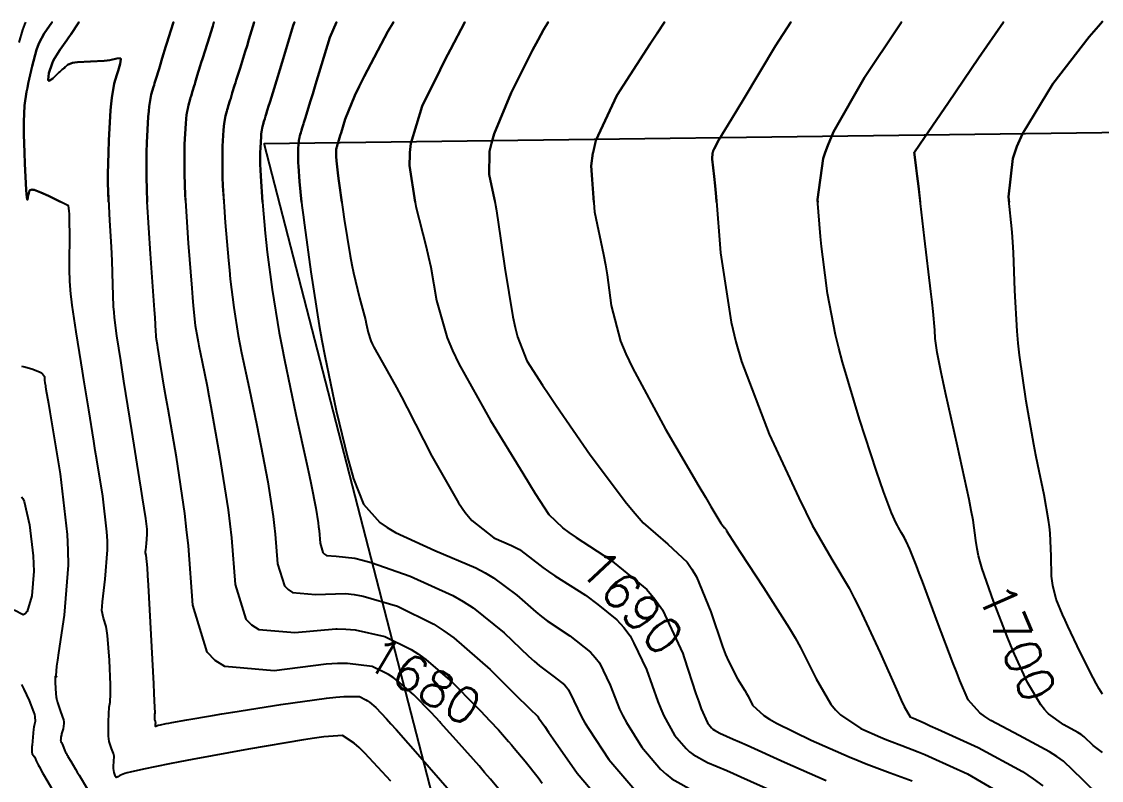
# Model space of a CAD drawing. Header units: metres. Extents: x 837476 to 838477, y 1189012 to 1191014.
# Drawn here: x 837884.8 to 837999.9, y 1190933.1 to 1191013.9 of the extents above; entities that cross this region are included whole.
import ezdxf

# ---------------------------------------------------------------- set-up
doc = ezdxf.new("R2010")
doc.units = ezdxf.units.M
doc.header["$LTSCALE"] = 0.3
for name, color, linetype in [('CORREDORVIA', 94, 'Continuous'), ('COTAS 10', 1, 'Continuous'), ('COTAS INT', 252, 'Continuous')]:
    doc.layers.add(name, color=color, linetype=linetype)
doc.styles.get("Standard").update_dxf_attribs({"font": 'simplex.shx'})

msp = doc.modelspace()

# ---------------------------------------------------------------- linework, layer by layer
at = {"layer": 'CORREDORVIA'}
msp.add_lwpolyline([(837910.676, 1191000.965), (838246.889, 1191005.3), (838347.391, 1190870.925), (838423.516, 1190628.699), (838450.215, 1190473.685), (838321.32, 1190375.615), (838242.09, 1190297.633), (838236.889, 1190068.622), (838166.593, 1189160.17), (837860.483, 1189307.124), (837593.191, 1189234.399), (837744.487, 1189686.609), (837700.859, 1189887.9), (837671.347, 1190075.087), (837676.273, 1190181.696), (837885.383, 1190229.429), (837983.184, 1190344.12), (837817.554, 1190502.187), (837798.033, 1190660.17), (837963.574, 1190795.982)], close=True, dxfattribs=at)
at = {"layer": 'COTAS 10'}
for points in [[(837902.317, 1190994.695), (837902.273, 1190995.403), (837902.223, 1190996.591), (837902.189, 1190997.687), (837902.197, 1191000), (837902.2, 1191000.879), (837902.331, 1191003.095), (837902.373, 1191003.576), (837902.417, 1191004), (837902.599, 1191005.052), (837902.788, 1191005.693), (837902.838, 1191005.857), (837902.887, 1191006.017), (837903.053, 1191006.545), (837903.226, 1191007.099), (837903.28, 1191007.275), (837903.335, 1191007.459), (837903.556, 1191008.204), (837903.863, 1191009.221), (837903.973, 1191009.578), (837904.094, 1191009.967), (837904.624, 1191011.642), (837905.2, 1191013.466), (837905.327, 1191013.872), (837905.2, 1191013.466), (837904.624, 1191011.642), (837904.094, 1191009.967), (837903.973, 1191009.578), (837903.863, 1191009.221), (837903.556, 1191008.204), (837903.335, 1191007.459), (837903.28, 1191007.275), (837903.226, 1191007.099), (837903.053, 1191006.545), (837902.887, 1191006.017), (837902.838, 1191005.857), (837902.788, 1191005.693), (837902.599, 1191005.052), (837902.417, 1191004), (837902.373, 1191003.576), (837902.331, 1191003.095), (837902.2, 1191000.879), (837902.197, 1191000), (837902.189, 1190997.687), (837902.223, 1190996.591), (837902.273, 1190995.403), (837902.586, 1190990.345), (837902.956, 1190985.555), (837903.042, 1190984.536), (837903.12, 1190983.65), (837903.341, 1190981.56), (837903.559, 1190980.226), (837903.634, 1190979.818), (837903.717, 1190979.392), (837904.071, 1190977.711), (837904.598, 1190975.087), (837904.789, 1190974.066), (837905, 1190972.918), (837905.928, 1190967.711), (837906.826, 1190961.927), (837907.018, 1190960.416), (837907.187, 1190958.944), (837907.592, 1190953.954), (837908.718, 1190950.29), (837909.34, 1190949.654), (837910.097, 1190949.182), (837913.954, 1190948.847), (837918.306, 1190949.233), (837918.444, 1190949.231), (837919.376, 1190949.216), (837920.388, 1190949.145), (837923.552, 1190948.445), (837926.34, 1190947.055), (837927.114, 1190946.551), (837927.89, 1190945.994), (837930.698, 1190943.552), (837933.168, 1190941.083), (837933.73, 1190940.509), (837934.238, 1190939.984), (837934.733, 1190939.453), (837935.633, 1190938.486), (837936.708, 1190937.253), (837937.016, 1190936.894), (837937.327, 1190936.529), (837938.486, 1190935.147), (837939.857, 1190933.394), (837940.302, 1190932.794)], [(837926.762, 1190994.695), (837926.155, 1190998.625), (837926.184, 1190999.794), (837926.206, 1191000), (837926.307, 1191000.944), (837927.531, 1191004.937), (837929.427, 1191008.823), (837929.974, 1191009.906), (837930.529, 1191010.992), (837932.052, 1191013.872), (837930.529, 1191010.992), (837929.974, 1191009.906), (837929.427, 1191008.823), (837927.531, 1191004.937), (837926.307, 1191000.944), (837926.206, 1191000), (837926.184, 1190999.794), (837926.155, 1190998.625), (837926.833, 1190994.239), (837927.955, 1190989.961), (837928.207, 1190988.859), (837928.433, 1190987.793), (837929.036, 1190984.239), (837930.185, 1190980.256), (837930.755, 1190978.918), (837931.434, 1190977.479), (837934.797, 1190971.433), (837938.227, 1190965.818), (837938.948, 1190964.65), (837939.571, 1190963.649), (837940.996, 1190961.433), (837942.465, 1190960.027), (837942.482, 1190960.009), (837943.143, 1190959.508), (837943.913, 1190958.961), (837947.595, 1190956.6), (837951.444, 1190953.446), (837952.319, 1190952.4), (837953.111, 1190951.278), (837955.281, 1190946.6), (837955.432, 1190946.14), (837956.675, 1190942.324), (837956.977, 1190941.455), (837957.243, 1190940.723), (837957.902, 1190939.22), (837958.361, 1190938.681), (837958.501, 1190938.557), (837958.647, 1190938.445), (837959.22, 1190938.128), (837960.651, 1190937.505), (837961.337, 1190937.199), (837962.148, 1190936.834), (837966.126, 1190935.035), (837970.579, 1190933.09)], [(838000, 1190936.069), (837999.012, 1190936.829), (837998.061, 1190937.734), (837997.735, 1190937.973), (837997.381, 1190938.207), (837995.877, 1190939.012), (837994.26, 1190940.176), (837994.136, 1190940.311), (837993.836, 1190940.636), (837993.421, 1190941.156), (837992.005, 1190943.533), (837990.628, 1190946.543), (837990.237, 1190947.463), (837989.842, 1190948.421), (837988.38, 1190952.191), (837987.186, 1190955.625), (837986.96, 1190956.371), (837986.779, 1190957.027), (837986.652, 1190957.774), (837986.5, 1190958.658), (837986.211, 1190960.838), (837986.024, 1190961.84), (837985.79, 1190963.015), (837984.558, 1190968.701), (837983.289, 1190974.381), (837983.032, 1190975.552), (837982.816, 1190976.549), (837982.376, 1190978.701), (837982.234, 1190979.681), (837982.205, 1190979.94), (837982.181, 1190980.192), (837982.135, 1190981.057), (837981.96, 1190983.064), (837981.855, 1190984.037), (837981.726, 1190985.19), (837981.057, 1190990.861), (837980.387, 1190996.396), (837980.258, 1190997.464), (837980.153, 1190998.33), (837979.975, 1190999.779), (837979.959, 1190999.891), (837979.956, 1190999.914), (837979.953, 1190999.933), (837979.948, 1190999.975), (837979.952, 1190999.997), (837979.953, 1191000), (837979.954, 1191000.004), (837979.957, 1191000.011), (837979.973, 1191000.04), (837981.032, 1191001.592), (837983.591, 1191005.344), (837986.793, 1191010.04), (837989.44, 1191013.872), (837986.793, 1191010.04), (837983.591, 1191005.344), (837981.032, 1191001.592), (837979.973, 1191000.04), (837979.957, 1191000.011), (837979.954, 1191000.004), (837979.953, 1191000), (837979.952, 1190999.997), (837979.948, 1190999.975), (837979.953, 1190999.933), (837979.956, 1190999.914), (837979.959, 1190999.891), (837979.975, 1190999.779), (837980.153, 1190998.33), (837980.258, 1190997.464), (837980.387, 1190996.396), (837980.593, 1190994.695)], [(837884.813, 1190963.308), (837884.959, 1190963.139), (837885.108, 1190962.812), (837885.673, 1190960.318), (837886.071, 1190957.017), (837886.114, 1190956.181), (837886.128, 1190955.379), (837885.938, 1190952.767), (837885.417, 1190951.077), (837885.223, 1190950.857), (837885.007, 1190950.745), (837884.045, 1190951.233)], [(837884.814, 1190943.298), (837884.943, 1190943.084), (837885.08, 1190942.832), (837885.642, 1190941.617), (837886.113, 1190940.386), (837886.193, 1190940.126), (837886.251, 1190939.9), (837886.275, 1190939.373), (837886.163, 1190938.934), (837886.135, 1190938.763), (837886.107, 1190938.571), (837886.018, 1190937.7), (837885.952, 1190936.855), (837885.939, 1190936.679), (837885.928, 1190936.528), (837885.91, 1190936.194), (837885.933, 1190936.027), (837885.949, 1190935.982), (837885.968, 1190935.938), (837886.071, 1190935.782), (837886.2, 1190935.598), (837886.236, 1190935.536), (837886.271, 1190935.469), (837886.399, 1190935.187), (837886.521, 1190934.902), (837886.553, 1190934.833), (837886.584, 1190934.768), (837886.69, 1190934.571), (837887.073, 1190933.913), (837887.279, 1190933.558), (837887.529, 1190933.129), (837890.039, 1190928.806)]]:
    msp.add_lwpolyline(points, dxfattribs=at)
at = {"layer": 'COTAS INT'}
for points in [[(837885.264, 1191013.872), (837885.135, 1191013.635), (837885.026, 1191013.36), (837884.919, 1191013.057), (837884.553, 1191011.728)], [(837924.16, 1190933.023), (837921.39, 1190936.01), (837920.796, 1190936.591), (837920.276, 1190937.064), (837919.022, 1190937.886), (837917.023, 1190937.736), (837916.034, 1190937.597), (837914.855, 1190937.417), (837909.022, 1190936.414), (837903.005, 1190935.314), (837901.71, 1190935.071), (837900.575, 1190934.856), (837897.816, 1190934.303), (837896.391, 1190933.97), (837896.097, 1190933.892), (837895.847, 1190933.821), (837895.306, 1190933.62), (837895.09, 1190933.493), (837895.043, 1190933.468), (837895.003, 1190933.449), (837894.907, 1190933.419), (837894.839, 1190933.498), (837894.817, 1190933.548), (837894.793, 1190933.61), (837894.694, 1190933.934), (837894.624, 1190934.361), (837894.618, 1190934.489), (837894.618, 1190934.62), (837894.666, 1190935.125), (837894.679, 1190935.66), (837894.656, 1190935.809), (837894.622, 1190935.959), (837894.405, 1190936.507), (837894.177, 1190937.246), (837894.137, 1190937.517), (837894.107, 1190937.816), (837894.078, 1190939.134), (837894.128, 1190940.405), (837894.146, 1190940.673), (837894.167, 1190940.906), (837894.258, 1190941.448), (837894.31, 1190942.317), (837894.306, 1190942.757), (837894.294, 1190943.283), (837894.183, 1190945.9), (837893.988, 1190948.52), (837893.923, 1190949.048), (837893.854, 1190949.49), (837893.564, 1190950.374), (837893.397, 1190951.207), (837893.405, 1190951.617), (837893.437, 1190952.106), (837893.747, 1190954.522), (837893.989, 1190957.661), (837893.978, 1190958.606), (837893.932, 1190959.583), (837893.485, 1190963.387), (837892.848, 1190967.242), (837892.683, 1190968.251), (837892.523, 1190969.235), (837891.986, 1190972.582), (837891.475, 1190975.792), (837891.332, 1190976.69), (837891.188, 1190977.593), (837890.662, 1190980.888), (837890.232, 1190983.737), (837890.149, 1190984.359), (837890.081, 1190984.907), (837889.965, 1190986.284), (837889.954, 1190987.534), (837889.953, 1190988.003), (837889.953, 1190988.526), (837889.959, 1190990.858), (837889.946, 1190993.021), (837889.934, 1190993.437), (837889.918, 1190993.774), (837889.829, 1190994.329), (837889.606, 1190994.429), (837889.388, 1190994.538), (837888.825, 1190994.83), (837888.117, 1190995.186), (837887.909, 1190995.286), (837887.696, 1190995.385), (837886.884, 1190995.75), (837886.186, 1190996.005), (837886.044, 1190996.035), (837885.925, 1190996.049), (837885.684, 1190995.955), (837885.593, 1190995.676), (837885.57, 1190995.574), (837885.547, 1190995.46), (837885.47, 1190994.957), (837885.379, 1190995.195), (837885.347, 1190995.549), (837885.313, 1190996.027), (837885.168, 1190998.791), (837885.129, 1191000), (837885.068, 1191001.923), (837885.062, 1191002.632), (837885.066, 1191003.273), (837885.158, 1191005.019), (837885.372, 1191006.452), (837885.453, 1191006.895), (837885.543, 1191007.358), (837885.943, 1191009.202), (837886.422, 1191010.937), (837886.561, 1191011.333), (837886.703, 1191011.692), (837887.241, 1191012.683), (837887.823, 1191013.493), (837887.992, 1191013.738), (837888.084, 1191013.872), (837887.992, 1191013.738), (837887.823, 1191013.493), (837887.241, 1191012.683), (837886.703, 1191011.692), (837886.561, 1191011.333), (837886.422, 1191010.937), (837885.943, 1191009.202), (837885.543, 1191007.358), (837885.453, 1191006.895), (837885.372, 1191006.452), (837885.158, 1191005.019), (837885.066, 1191003.273), (837885.062, 1191002.632), (837885.068, 1191001.923), (837885.129, 1191000), (837885.168, 1190998.791), (837885.313, 1190996.027), (837885.347, 1190995.549), (837885.379, 1190995.195), (837885.47, 1190994.957), (837885.547, 1190995.46), (837885.57, 1190995.574), (837885.593, 1190995.676), (837885.684, 1190995.955), (837885.925, 1190996.049), (837886.044, 1190996.035), (837886.186, 1190996.005), (837886.884, 1190995.75), (837887.696, 1190995.385), (837887.909, 1190995.286), (837888.117, 1190995.186), (837888.825, 1190994.83), (837889.085, 1190994.695)], [(837894.099, 1190994.695), (837894.047, 1190995.834), (837894.035, 1190996.744), (837894.034, 1190997.68), (837894.094, 1191000), (837894.127, 1191001.277), (837894.318, 1191004.499), (837894.379, 1191005.198), (837894.443, 1191005.814), (837894.707, 1191007.343), (837894.979, 1191008.264), (837895.049, 1191008.496), (837895.117, 1191008.719), (837895.344, 1191009.443), (837895.416, 1191009.931), (837895.387, 1191010.006), (837895.335, 1191010.054), (837894.971, 1191010.009), (837894.237, 1191009.83), (837893.952, 1191009.794), (837893.632, 1191009.764), (837892.183, 1191009.706), (837890.783, 1191009.639), (837890.495, 1191009.604), (837890.248, 1191009.561), (837889.716, 1191009.346), (837889.476, 1191009.108), (837889.414, 1191009.051), (837889.354, 1191008.998), (837889.155, 1191008.836), (837888.891, 1191008.609), (837888.791, 1191008.514), (837888.68, 1191008.406), (837888.178, 1191007.898), (837887.76, 1191007.62), (837887.701, 1191007.657), (837887.667, 1191007.743), (837887.748, 1191008.461), (837888.078, 1191009.478), (837888.2, 1191009.752), (837888.335, 1191010.023), (837888.935, 1191010.971), (837889.653, 1191011.971), (837889.862, 1191012.273), (837890.076, 1191012.587), (837890.888, 1191013.815), (837890.927, 1191013.872), (837890.888, 1191013.815), (837890.076, 1191012.587), (837889.862, 1191012.273), (837889.653, 1191011.971), (837888.935, 1191010.971), (837888.335, 1191010.023), (837888.2, 1191009.752), (837888.078, 1191009.478), (837887.748, 1191008.461), (837887.667, 1191007.743), (837887.701, 1191007.657), (837887.76, 1191007.62), (837888.178, 1191007.898), (837888.68, 1191008.406), (837888.791, 1191008.514), (837888.891, 1191008.609), (837889.155, 1191008.836), (837889.354, 1191008.998), (837889.414, 1191009.051), (837889.476, 1191009.108), (837889.716, 1191009.346), (837890.248, 1191009.561), (837890.495, 1191009.604), (837890.783, 1191009.639), (837892.183, 1191009.706), (837893.632, 1191009.764), (837893.952, 1191009.794), (837894.237, 1191009.83), (837894.971, 1191010.009), (837895.335, 1191010.054), (837895.387, 1191010.006), (837895.416, 1191009.931), (837895.344, 1191009.443), (837895.117, 1191008.719), (837895.049, 1191008.496), (837894.979, 1191008.264), (837894.707, 1191007.343), (837894.443, 1191005.814), (837894.379, 1191005.198), (837894.318, 1191004.499), (837894.127, 1191001.277), (837894.094, 1191000), (837894.034, 1190997.68), (837894.035, 1190996.744), (837894.047, 1190995.834), (837894.187, 1190992.762), (837894.367, 1190989.946), (837894.406, 1190989.198), (837894.439, 1190988.462), (837894.514, 1190985.919), (837894.605, 1190983.591), (837894.647, 1190982.992), (837894.696, 1190982.412), (837894.936, 1190980.482), (837895.358, 1190977.835), (837895.706, 1190975.643), (837896.544, 1190970.371), (837897.364, 1190965.216), (837897.538, 1190964.128), (837897.689, 1190963.188), (837898.041, 1190961.019), (837898.175, 1190959.875), (837898.189, 1190959.581), (837898.193, 1190959.297), (837898.12, 1190958.353), (837898.026, 1190957.626), (837898.017, 1190957.479), (837898.015, 1190957.356), (837898.065, 1190957.105), (837898.208, 1190955.749), (837898.264, 1190954.929), (837898.328, 1190953.915), (837898.617, 1190948.647), (837898.884, 1190943.388), (837898.933, 1190942.38), (837898.972, 1190941.566), (837899.023, 1190940.246), (837899.008, 1190940.154), (837899.004, 1190940.115), (837899.001, 1190940.069), (837898.993, 1190939.853), (837898.997, 1190939.628), (837899.003, 1190939.578), (837899.009, 1190939.532), (837899.048, 1190939.406), (837899.082, 1190939.294), (837899.086, 1190939.256), (837899.087, 1190939.216), (837899.073, 1190939.048), (837899.065, 1190938.909), (837899.071, 1190938.887), (837899.081, 1190938.873), (837899.145, 1190938.88), (837899.273, 1190938.936), (837899.322, 1190938.952), (837899.377, 1190938.969), (837899.628, 1190939.031), (837900.239, 1190939.15), (837900.521, 1190939.203), (837900.852, 1190939.264), (837902.455, 1190939.556), (837905.158, 1190940.015), (837906.183, 1190940.182), (837907.327, 1190940.366), (837912.455, 1190941.172), (837917.337, 1190941.861), (837918.326, 1190941.971), (837919.158, 1190942.046), (837920.851, 1190942.023), (837921.519, 1190941.69), (837921.704, 1190941.569), (837921.89, 1190941.436), (837922.563, 1190940.851), (837923.702, 1190939.641), (837924.181, 1190939.113), (837924.732, 1190938.502), (837927.314, 1190935.602), (837930.438, 1190932.019)], [(837937.044, 1190930.526), (837934.781, 1190933.223), (837934.173, 1190933.936), (837933.573, 1190934.636), (837931.473, 1190937.044), (837929.485, 1190939.243), (837929.409, 1190939.325), (837928.955, 1190939.811), (837928.435, 1190940.362), (837926.631, 1190942.201), (837924.89, 1190943.715), (837924.409, 1190944.06), (837923.929, 1190944.373), (837922.201, 1190945.234), (837919.55, 1190945.561), (837919.038, 1190945.55), (837918.488, 1190945.537), (837917.284, 1190945.463), (837911.751, 1190944.784), (837906.49, 1190945.241), (837905.457, 1190945.885), (837904.608, 1190946.752), (837903.072, 1190951.751), (837902.599, 1190958.104), (837902.419, 1190959.825), (837902.219, 1190961.53), (837901.321, 1190967.55), (837900.433, 1190972.659), (837900.239, 1190973.789), (837900.067, 1190974.796), (837899.633, 1190977.408), (837899.344, 1190979.229), (837899.302, 1190979.495), (837899.209, 1190980.075), (837899.172, 1190980.377), (837899.164, 1190980.467), (837899.158, 1190980.561), (837899.144, 1190980.924), (837899.05, 1190982.429), (837898.993, 1190983.242), (837898.923, 1190984.227), (837898.559, 1190989.217), (837898.224, 1190994.753), (837898.172, 1190996.083), (837898.138, 1190997.325), (837898.156, 1191000), (837898.163, 1191001.078), (837898.324, 1191003.797), (837898.376, 1191004.387), (837898.43, 1191004.907), (837898.653, 1191006.197), (837898.886, 1191006.984), (837898.947, 1191007.186), (837899.006, 1191007.381), (837899.21, 1191008.03), (837899.423, 1191008.709), (837899.488, 1191008.924), (837899.556, 1191009.15), (837899.827, 1191010.064), (837900.203, 1191011.313), (837900.339, 1191011.75), (837900.488, 1191012.227), (837901.008, 1191013.872), (837900.488, 1191012.227), (837900.339, 1191011.75), (837900.203, 1191011.313), (837899.827, 1191010.064), (837899.556, 1191009.15), (837899.488, 1191008.924), (837899.423, 1191008.709), (837899.21, 1191008.03), (837899.006, 1191007.381), (837898.947, 1191007.186), (837898.886, 1191006.984), (837898.653, 1191006.197), (837898.43, 1191004.907), (837898.376, 1191004.387), (837898.324, 1191003.797), (837898.163, 1191001.078), (837898.156, 1191000), (837898.138, 1190997.325), (837898.172, 1190996.083), (837898.224, 1190994.753), (837898.228, 1190994.695)], [(837906.401, 1190994.695), (837906.292, 1190996.445), (837906.254, 1190997.364), (837906.228, 1190998.212), (837906.234, 1191000), (837906.236, 1191000.679), (837906.337, 1191002.393), (837906.37, 1191002.765), (837906.404, 1191003.093), (837906.545, 1191003.906), (837906.691, 1191004.402), (837906.73, 1191004.529), (837906.767, 1191004.652), (837906.896, 1191005.061), (837907.03, 1191005.49), (837907.071, 1191005.625), (837907.114, 1191005.768), (837907.284, 1191006.344), (837907.522, 1191007.13), (837907.607, 1191007.406), (837907.701, 1191007.707), (837908.111, 1191009.002), (837908.665, 1191010.776), (837908.851, 1191011.379), (837909.05, 1191012.03), (837909.608, 1191013.872), (837909.05, 1191012.03), (837908.851, 1191011.379), (837908.665, 1191010.776), (837908.111, 1191009.002), (837907.701, 1191007.707), (837907.607, 1191007.406), (837907.522, 1191007.13), (837907.284, 1191006.344), (837907.114, 1191005.768), (837907.071, 1191005.625), (837907.03, 1191005.49), (837906.896, 1191005.061), (837906.767, 1191004.652), (837906.73, 1191004.529), (837906.691, 1191004.402), (837906.545, 1191003.906), (837906.404, 1191003.093), (837906.37, 1191002.765), (837906.337, 1191002.393), (837906.236, 1191000.679), (837906.234, 1191000), (837906.228, 1190998.212), (837906.254, 1190997.364), (837906.292, 1190996.445), (837906.535, 1190992.534), (837906.87, 1190988.483), (837906.968, 1190987.476), (837907.067, 1190986.518), (837907.441, 1190983.474), (837907.925, 1190980.504), (837908.094, 1190979.594), (837908.277, 1190978.645), (837909.066, 1190974.902), (837909.909, 1190970.939), (837910.128, 1190969.853), (837910.341, 1190968.771), (837911.054, 1190964.902), (837911.625, 1190961.225), (837911.748, 1190960.265), (837911.855, 1190959.329), (837912.112, 1190956.156), (837912.828, 1190953.827), (837913.224, 1190953.423), (837913.705, 1190953.123), (837916.156, 1190952.91), (837919.329, 1190953.002), (837920.265, 1190952.895), (837921.225, 1190952.73), (837924.902, 1190951.656), (837928.75, 1190949.738), (837929.819, 1190949.042), (837930.889, 1190948.273), (837934.766, 1190944.902), (837937.901, 1190941.804), (837938.504, 1190941.207), (837938.991, 1190940.725), (837939.792, 1190939.928), (837939.843, 1190939.869), (837939.873, 1190939.835), (837939.928, 1190939.769), (837940.59, 1190938.822), (837940.987, 1190938.249), (837941.478, 1190937.541), (837944.022, 1190933.863), (837947.472, 1190929.831)], [(837910.487, 1190994.695), (837910.484, 1190994.724), (837910.312, 1190997.488), (837910.285, 1190998.137), (837910.266, 1190998.736), (837910.27, 1191000), (837910.272, 1191000.48), (837910.344, 1191001.691), (837910.367, 1191001.954), (837910.391, 1191002.186), (837910.49, 1191002.761), (837910.594, 1191003.111), (837910.621, 1191003.201), (837910.648, 1191003.288), (837910.739, 1191003.577), (837910.833, 1191003.88), (837910.863, 1191003.975), (837910.893, 1191004.076), (837911.013, 1191004.483), (837911.181, 1191005.039), (837911.241, 1191005.234), (837911.308, 1191005.447), (837911.597, 1191006.362), (837912.131, 1191008.086), (837912.351, 1191008.809), (837912.603, 1191009.637), (837913.775, 1191013.515), (837913.895, 1191013.872), (837913.775, 1191013.515), (837912.603, 1191009.637), (837912.351, 1191008.809), (837912.131, 1191008.086), (837911.597, 1191006.362), (837911.308, 1191005.447), (837911.241, 1191005.234), (837911.181, 1191005.039), (837911.013, 1191004.483), (837910.893, 1191004.076), (837910.863, 1191003.975), (837910.833, 1191003.88), (837910.739, 1191003.577), (837910.648, 1191003.288), (837910.621, 1191003.201), (837910.594, 1191003.111), (837910.49, 1191002.761), (837910.391, 1191002.186), (837910.367, 1191001.954), (837910.344, 1191001.691), (837910.272, 1191000.48), (837910.27, 1191000), (837910.266, 1190998.736), (837910.285, 1190998.137), (837910.312, 1190997.488), (837910.484, 1190994.724), (837910.785, 1190991.411), (837910.894, 1190990.415), (837911.014, 1190989.386), (837911.541, 1190985.388), (837912.292, 1190980.782), (837912.553, 1190979.37), (837912.838, 1190977.899), (837914.06, 1190972.093), (837915.221, 1190966.792), (837915.468, 1190965.639), (837915.681, 1190964.623), (837916.181, 1190962.093), (837916.425, 1190960.523), (837916.477, 1190960.113), (837916.522, 1190959.713), (837916.632, 1190958.359), (837916.938, 1190957.365), (837917.107, 1190957.192), (837917.312, 1190957.064), (837918.359, 1190956.973), (837920.351, 1190956.771), (837921.153, 1190956.574), (837922.063, 1190956.315), (837926.253, 1190954.866), (837930.765, 1190952.812), (837931.879, 1190952.17), (837932.934, 1190951.497), (837936.253, 1190948.803), (837938.856, 1190946.323), (837939.46, 1190945.785), (837940.013, 1190945.312), (837941.587, 1190944.138), (837942.664, 1190943.288), (837942.903, 1190943.019), (837943.117, 1190942.735), (837943.675, 1190941.587), (837944.486, 1190939.87), (837944.859, 1190939.227), (837945.296, 1190938.512), (837947.41, 1190935.322), (837950.164, 1190932.088)], [(837914.662, 1190994.695), (837914.432, 1190996.913), (837914.332, 1190998.53), (837914.316, 1190998.91), (837914.305, 1190999.261), (837914.308, 1191000), (837914.309, 1191000.281), (837914.351, 1191000.99), (837914.364, 1191001.143), (837914.378, 1191001.279), (837914.436, 1191001.615), (837914.497, 1191001.82), (837914.513, 1191001.873), (837914.528, 1191001.924), (837914.582, 1191002.093), (837914.637, 1191002.27), (837914.654, 1191002.326), (837914.672, 1191002.385), (837914.742, 1191002.623), (837914.84, 1191002.948), (837914.876, 1191003.062), (837914.914, 1191003.187), (837915.084, 1191003.722), (837915.597, 1191005.396), (837915.852, 1191006.238), (837916.156, 1191007.245), (837917.665, 1191012.246), (837918.39, 1191013.872), (837917.665, 1191012.246), (837916.156, 1191007.245), (837915.852, 1191006.238), (837915.597, 1191005.396), (837915.084, 1191003.722), (837914.914, 1191003.187), (837914.876, 1191003.062), (837914.84, 1191002.948), (837914.742, 1191002.623), (837914.672, 1191002.385), (837914.654, 1191002.326), (837914.637, 1191002.27), (837914.582, 1191002.093), (837914.528, 1191001.924), (837914.513, 1191001.873), (837914.497, 1191001.82), (837914.436, 1191001.615), (837914.378, 1191001.279), (837914.364, 1191001.143), (837914.351, 1191000.99), (837914.309, 1191000.281), (837914.308, 1191000), (837914.305, 1190999.261), (837914.316, 1190998.91), (837914.332, 1190998.53), (837914.432, 1190996.913), (837914.699, 1190994.338), (837914.82, 1190993.355), (837914.961, 1190992.254), (837915.64, 1190987.301), (837916.548, 1190981.555), (837916.834, 1190979.953), (837917.133, 1190978.348), (837918.339, 1190972.512), (837919.578, 1190967.411), (837919.899, 1190966.268), (837920.21, 1190965.243), (837921.256, 1190962.512), (837923.02, 1190960.562), (837923.785, 1190960.029), (837924.669, 1190959.498), (837928.859, 1190957.603), (837933.224, 1190955.73), (837934.218, 1190955.213), (837935.12, 1190954.697), (837937.603, 1190952.838), (837939.612, 1190951.043), (837940.215, 1190950.568), (837940.839, 1190950.101), (837943.258, 1190948.493), (837945.468, 1190946.748), (837945.959, 1190946.196), (837946.397, 1190945.613), (837947.544, 1190943.258), (837948.549, 1190940.688), (837948.898, 1190939.97), (837949.278, 1190939.249), (837950.907, 1190936.621), (837952.896, 1190934.286), (837953.503, 1190933.749), (837954.135, 1190933.26), (837956.621, 1190931.89)], [(837918.964, 1190994.695), (837918.713, 1190996.489), (837918.614, 1190997.218), (837918.533, 1190997.832), (837918.381, 1190999.102), (837918.352, 1190999.573), (837918.347, 1190999.683), (837918.344, 1190999.785), (837918.345, 1191000), (837918.345, 1191000.082), (837918.357, 1191000.288), (837918.361, 1191000.332), (837918.365, 1191000.372), (837918.382, 1191000.47), (837918.4, 1191000.529), (837918.404, 1191000.545), (837918.409, 1191000.559), (837918.424, 1191000.609), (837918.441, 1191000.66), (837918.446, 1191000.676), (837918.451, 1191000.693), (837918.471, 1191000.763), (837918.5, 1191000.857), (837918.51, 1191000.89), (837918.521, 1191000.927), (837918.57, 1191001.082), (837918.72, 1191001.569), (837918.794, 1191001.814), (837918.882, 1191002.107), (837919.321, 1191003.561), (837920.337, 1191006.068), (837920.79, 1191007.025), (837921.317, 1191008.095), (837923.839, 1191012.908), (837924.448, 1191013.872), (837923.839, 1191012.908), (837921.317, 1191008.095), (837920.79, 1191007.025), (837920.337, 1191006.068), (837919.321, 1191003.561), (837918.882, 1191002.107), (837918.794, 1191001.814), (837918.72, 1191001.569), (837918.57, 1191001.082), (837918.521, 1191000.927), (837918.51, 1191000.89), (837918.5, 1191000.857), (837918.471, 1191000.763), (837918.451, 1191000.693), (837918.446, 1191000.676), (837918.441, 1191000.66), (837918.424, 1191000.609), (837918.409, 1191000.559), (837918.404, 1191000.545), (837918.4, 1191000.529), (837918.382, 1191000.47), (837918.365, 1191000.372), (837918.361, 1191000.332), (837918.357, 1191000.288), (837918.345, 1191000.082), (837918.345, 1191000), (837918.344, 1190999.785), (837918.347, 1190999.683), (837918.352, 1190999.573), (837918.381, 1190999.102), (837918.533, 1190997.832), (837918.614, 1190997.218), (837918.713, 1190996.489), (837919.215, 1190992.908), (837919.835, 1190988.989), (837920.009, 1190988.047), (837920.183, 1190987.168), (837920.821, 1190984.513), (837921.354, 1190982.578), (837921.463, 1190982.154), (837921.555, 1190981.778), (837921.749, 1190980.821), (837922.037, 1190979.941), (837922.189, 1190979.614), (837922.372, 1190979.251), (837923.293, 1190977.635), (837924.783, 1190974.975), (837925.324, 1190973.953), (837925.922, 1190972.807), (837928.547, 1190967.635), (837931.376, 1190962.666), (837932.103, 1190961.647), (837932.805, 1190960.783), (837935.136, 1190958.953), (837937.041, 1190958.136), (837937.476, 1190957.91), (837937.869, 1190957.685), (837938.953, 1190956.873), (837940.368, 1190955.763), (837940.971, 1190955.35), (837941.664, 1190954.89), (837944.929, 1190952.848), (837946.219, 1190951.83), (837948.272, 1190950.209), (837949.014, 1190949.373), (837949.678, 1190948.492), (837950.051, 1190947.727), (837951.413, 1190944.929), (837952.612, 1190941.506), (837952.938, 1190940.712), (837953.261, 1190939.986), (837954.404, 1190937.921), (837955.628, 1190936.484), (837956.002, 1190936.153), (837956.391, 1190935.852), (837957.921, 1190935.009), (837959.978, 1190934.145), (837960.699, 1190933.831), (837961.486, 1190933.485), (837964.875, 1190931.963)], [(837935.278, 1190994.695), (837935.223, 1190995.009), (837934.647, 1190997.658), (837934.685, 1191000), (837934.687, 1191000.106), (837934.898, 1191001), (837935.195, 1191001.989), (837936.989, 1191006.343), (837939.264, 1191010.898), (837939.864, 1191012.014), (837940.452, 1191013.067), (837940.948, 1191013.872), (837940.452, 1191013.067), (837939.864, 1191012.014), (837939.264, 1191010.898), (837936.989, 1191006.343), (837935.195, 1191001.989), (837934.898, 1191001), (837934.687, 1191000.106), (837934.685, 1191000), (837934.647, 1190997.658), (837935.223, 1190995.009), (837935.401, 1190993.987), (837935.587, 1190992.84), (837936.323, 1190987.658), (837937.163, 1190982.498), (837937.413, 1190981.365), (837937.67, 1190980.361), (837938.665, 1190977.803), (837940.337, 1190975.222), (837941.021, 1190974.204), (837941.802, 1190973.054), (837945.42, 1190967.803), (837949.271, 1190962.623), (837950.198, 1190961.518), (837951.065, 1190960.556), (837953.691, 1190958.271), (837955.751, 1190956.341), (837956.261, 1190955.603), (837956.744, 1190954.777), (837958.271, 1190951.058), (837959.531, 1190947.348), (837959.846, 1190946.527), (837960.147, 1190945.796), (837961.114, 1190943.902), (837961.891, 1190942.677), (837962.072, 1190942.368), (837962.239, 1190942.073), (837962.717, 1190941.114), (837963.911, 1190940.01), (837964.528, 1190939.623), (837965.269, 1190939.2), (837968.981, 1190937.378), (837973.02, 1190935.596), (837973.968, 1190935.199), (837974.841, 1190934.844), (837977.378, 1190933.907), (837979.715, 1190933.056)], [(837945.795, 1190994.695), (837945.521, 1190998.589), (837945.716, 1190999.934), (837945.732, 1191000), (837946.036, 1191001.273), (837948.245, 1191006.058), (837951.091, 1191010.477), (837951.813, 1191011.587), (837952.507, 1191012.646), (837953.322, 1191013.872), (837952.507, 1191012.646), (837951.813, 1191011.587), (837951.091, 1191010.477), (837948.245, 1191006.058), (837946.036, 1191001.273), (837945.732, 1191000), (837945.716, 1190999.934), (837945.521, 1190998.589), (837945.867, 1190993.68), (837946.85, 1190989.135), (837947.056, 1190988.02), (837947.234, 1190986.966), (837947.637, 1190983.68), (837948.661, 1190979.907), (837949.23, 1190978.547), (837949.922, 1190977.05), (837953.45, 1190970.507), (837956.991, 1190964.451), (837957.69, 1190963.261), (837958.267, 1190962.282), (837959.338, 1190960.507), (837959.575, 1190960.179), (837959.626, 1190960.112), (837959.672, 1190960.056), (837959.787, 1190959.942), (837959.856, 1190959.876), (837959.874, 1190959.851), (837959.89, 1190959.823), (837959.942, 1190959.698), (837960.576, 1190958.683), (837960.96, 1190958.094), (837961.435, 1190957.373), (837963.9, 1190953.656), (837966.618, 1190949.369), (837967.252, 1190948.289), (837967.835, 1190947.254), (837969.511, 1190943.9), (837971.052, 1190941.233), (837971.549, 1190940.632), (837972.077, 1190940.091), (837974.241, 1190938.63), (837976.352, 1190937.698), (837976.847, 1190937.491), (837977.304, 1190937.305), (837978.63, 1190936.815), (837980.352, 1190936.14), (837981.059, 1190935.838), (837981.866, 1190935.485), (837985.607, 1190933.793), (837989.812, 1190931.353)], [(837958.874, 1190994.695), (837958.83, 1190995.261), (837958.73, 1190996.447), (837958.642, 1190997.43), (837958.43, 1190999.298), (837958.458, 1190999.948), (837958.473, 1191000), (837958.522, 1191000.164), (837958.611, 1191000.395), (837959.132, 1191001.359), (837960.468, 1191003.539), (837961.069, 1191004.538), (837961.772, 1191005.708), (837965.146, 1191011.359), (837966.812, 1191013.872), (837965.146, 1191011.359), (837961.772, 1191005.708), (837961.069, 1191004.538), (837960.468, 1191003.539), (837959.132, 1191001.359), (837958.611, 1191000.395), (837958.522, 1191000.164), (837958.473, 1191000), (837958.458, 1190999.948), (837958.43, 1190999.298), (837958.642, 1190997.43), (837958.73, 1190996.447), (837958.83, 1190995.261), (837959.298, 1190989.298), (837960.427, 1190981.908), (837960.944, 1190979.824), (837961.55, 1190977.724), (837964.478, 1190970), (837967.637, 1190963.194), (837968.388, 1190961.671), (837969.086, 1190960.306), (837971.163, 1190956.685), (837973.003, 1190953.572), (837973.552, 1190952.528), (837974.118, 1190951.404), (837976.304, 1190946.685), (837978.193, 1190942.456), (837978.57, 1190941.642), (837978.886, 1190940.981), (837979.5, 1190939.881), (837979.683, 1190939.8), (837979.726, 1190939.782), (837979.766, 1190939.766), (837979.881, 1190939.724), (837980.99, 1190939.224), (837981.656, 1190938.92), (837982.478, 1190938.543), (837986.742, 1190936.585), (837991.488, 1190934.028), (837992.614, 1190933.274), (837993.657, 1190932.5)], [(837999.779, 1190931.317), (837997.877, 1190933.185), (837995.833, 1190935.129), (837995.131, 1190935.643), (837994.371, 1190936.146), (837991.139, 1190937.877), (837988.106, 1190939.472), (837987.472, 1190939.889), (837986.927, 1190940.296), (837985.703, 1190941.678), (837984.813, 1190943.745), (837984.478, 1190944.584), (837984.106, 1190945.537), (837982.442, 1190949.943), (837980.823, 1190954.276), (837980.478, 1190955.185), (837980.179, 1190955.966), (837979.471, 1190957.736), (837979.083, 1190958.576), (837978.986, 1190958.772), (837978.892, 1190958.953), (837978.589, 1190959.471), (837978.257, 1190960.049), (837978.146, 1190960.267), (837978.026, 1190960.51), (837977.522, 1190961.597), (837976.659, 1190963.891), (837976.313, 1190964.895), (837975.921, 1190966.059), (837974.118, 1190971.597), (837972.313, 1190977.654), (837971.919, 1190979.146), (837971.572, 1190980.558), (837970.702, 1190984.988), (837970.193, 1190988.897), (837970.073, 1190989.981), (837969.963, 1190991.066), (837969.642, 1190994.988), (837970.252, 1190999.372), (837970.469, 1191000), (837970.728, 1191000.749), (837971.338, 1191002.196), (837974.654, 1191008.008), (837978.229, 1191013.357), (837978.574, 1191013.872), (837978.229, 1191013.357), (837974.654, 1191008.008), (837971.338, 1191002.196), (837970.728, 1191000.749), (837970.469, 1191000), (837970.252, 1190999.372), (837969.642, 1190994.988), (837969.666, 1190994.695)], [(838000, 1190942.266), (837999.644, 1190942.856), (837999.341, 1190943.409), (837999.014, 1190944.024), (837997.636, 1190946.762), (837996.311, 1190949.536), (837996.017, 1190950.175), (837995.756, 1190950.757), (837995.079, 1190952.389), (837994.708, 1190953.866), (837994.641, 1190954.35), (837994.588, 1190954.866), (837994.524, 1190957.002), (837994.43, 1190959.428), (837994.359, 1190960.127), (837994.268, 1190960.838), (837993.777, 1190963.506), (837993.11, 1190966.711), (837992.908, 1190967.76), (837992.699, 1190968.879), (837991.881, 1190973.506), (837991.169, 1190978.407), (837991.027, 1190979.698), (837990.907, 1190980.961), (837990.673, 1190985.285), (837990.521, 1190989.337), (837990.454, 1190990.428), (837990.376, 1190991.506), (837990.001, 1190995.285), (837990.452, 1190999.376), (837990.669, 1191000), (837990.895, 1191000.649), (837991.475, 1191001.984), (837994.716, 1191007.311), (837998.586, 1191012.329), (837999.563, 1191013.467), (838000, 1191013.948), (837999.563, 1191013.467), (837998.586, 1191012.329), (837994.716, 1191007.311), (837991.475, 1191001.984), (837990.895, 1191000.649), (837990.669, 1191000), (837990.452, 1190999.376), (837990.001, 1190995.285), (837990.06, 1190994.695)], [(837884.832, 1190977.236), (837884.992, 1190977.209), (837885.175, 1190977.169), (837886.015, 1190976.918), (837886.805, 1190976.597), (837886.956, 1190976.512), (837887.077, 1190976.429), (837887.268, 1190976.145), (837887.276, 1190975.874), (837887.281, 1190975.799), (837887.288, 1190975.724), (837887.322, 1190975.455), (837887.364, 1190975.189), (837887.376, 1190975.117), (837887.387, 1190975.045), (837887.427, 1190974.792), (837887.682, 1190973.255), (837887.828, 1190972.374), (837888.008, 1190971.295), (837888.929, 1190965.756), (837889.689, 1190959.292), (837889.766, 1190957.631), (837889.786, 1190956.025), (837889.374, 1190950.691), (837888.758, 1190946.676), (837888.648, 1190945.902), (837888.564, 1190945.275), (837888.481, 1190944.23), (837888.538, 1190944.163), (837888.542, 1190944.153), (837888.542, 1190944.146), (837888.498, 1190944.151), (837888.437, 1190944.162), (837888.426, 1190944.159), (837888.416, 1190944.153), (837888.403, 1190944.112), (837888.408, 1190943.885), (837888.411, 1190943.763), (837888.414, 1190943.615), (837888.429, 1190942.866), (837888.526, 1190941.935), (837888.58, 1190941.673), (837888.647, 1190941.408), (837888.985, 1190940.436), (837889.283, 1190939.552), (837889.324, 1190939.343), (837889.347, 1190939.149), (837889.278, 1190938.578), (837889.124, 1190938.155), (837889.093, 1190938.055), (837889.067, 1190937.962), (837889.016, 1190937.685), (837889.001, 1190937.492), (837888.998, 1190937.452), (837888.995, 1190937.418), (837888.991, 1190937.341), (837888.996, 1190937.304), (837889, 1190937.293), (837889.004, 1190937.283), (837889.028, 1190937.248), (837889.087, 1190937.131), (837889.115, 1190937.07), (837889.146, 1190936.997), (837889.3, 1190936.627), (837889.452, 1190936.257), (837889.483, 1190936.183), (837889.509, 1190936.121), (837889.564, 1190936), (837889.656, 1190935.842), (837889.706, 1190935.757), (837889.765, 1190935.654), (837890.068, 1190935.133), (837890.568, 1190934.29), (837890.752, 1190933.984), (837890.957, 1190933.647), (837891.859, 1190932.166)]]:
    msp.add_lwpolyline(points, dxfattribs=at)

# ---------------------------------------------------------------- texts
at = {"layer": 'COTAS 10', "char_height": 3.8, "attachment_point": 7}
for s, insert, rotation in [('1690', (837944.017, 1190955.579), 313.04296), ('1700', (837986.615, 1190953.037), 293.20437), ('1680', (837921.11, 1190945.414), 329.03068)]:
    msp.add_mtext(s, dxfattribs=dict(at, insert=insert, rotation=rotation))

doc.saveas('drawing.dxf')
